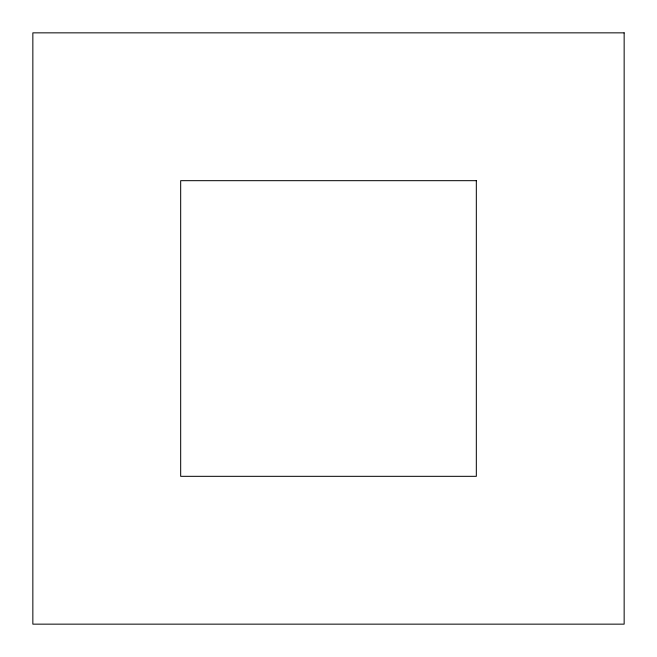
<?xml version="1.0" encoding="UTF-8"?>
<svg xmlns="http://www.w3.org/2000/svg" width="657" height="657" viewBox="0 0 657 657"><rect width="100%" height="100%" fill="white"/><g stroke="black" fill="none" stroke-linecap="round" stroke-linejoin="round"><path stroke-width="0.99" d="M624.15 32.85L32.85 32.85L32.85 624.15L624.15 624.15L624.15 32.85M476.325 180.675L180.675 180.675L180.675 476.325L476.325 476.325L476.325 180.675"/></g></svg>
